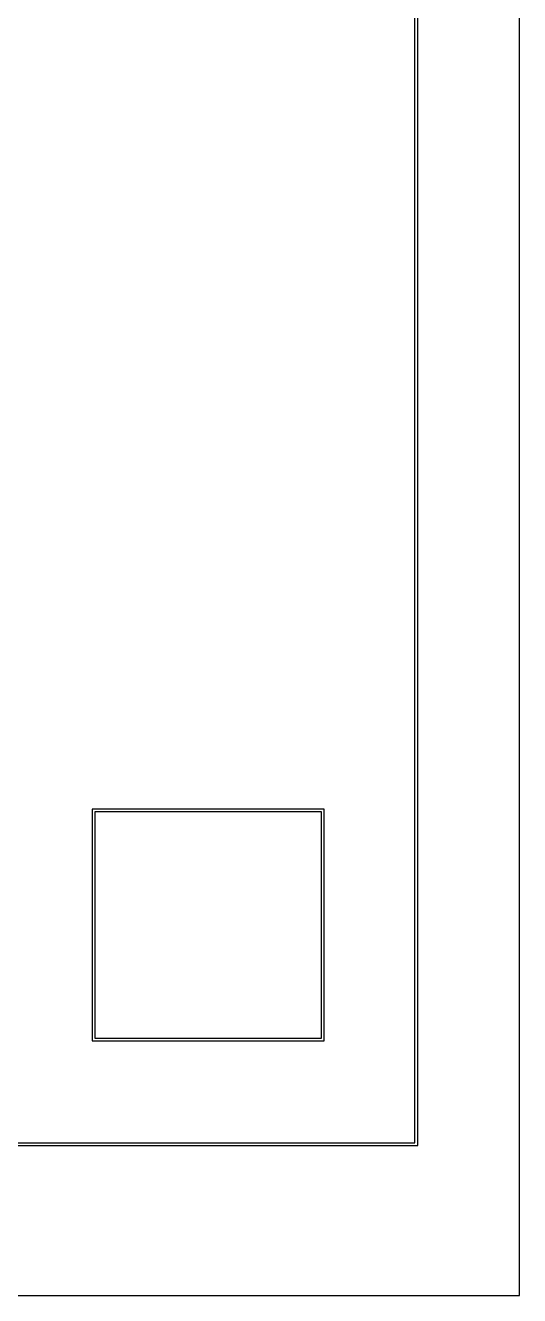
# Model space of a CAD drawing. Header units: metres. Extents: x 0 to 792, y 0 to 1224.
# Drawn here: x 617.4 to 792, y 0 to 449 of the extents above; entities that cross this region are included whole.
import ezdxf

# ---------------------------------------------------------------- set-up
doc = ezdxf.new("R2010")
doc.units = ezdxf.units.M

msp = doc.modelspace()

# ---------------------------------------------------------------- linework, layer by layer
for points in [[(0, 1224), (0, 0), (792, 0), (792, 1224), (0, 1224)], [(35, 1188), (35, 53), (756, 53), (756, 1188), (35, 1188)], [(36, 1187), (36, 54), (755, 54), (755, 1187), (36, 1187)], [(641, 172), (641, 90), (723, 90), (723, 172), (641, 172)], [(642, 171), (642, 91), (722, 91), (722, 171), (642, 171)]]:
    msp.add_lwpolyline(points)

doc.saveas('drawing.dxf')
